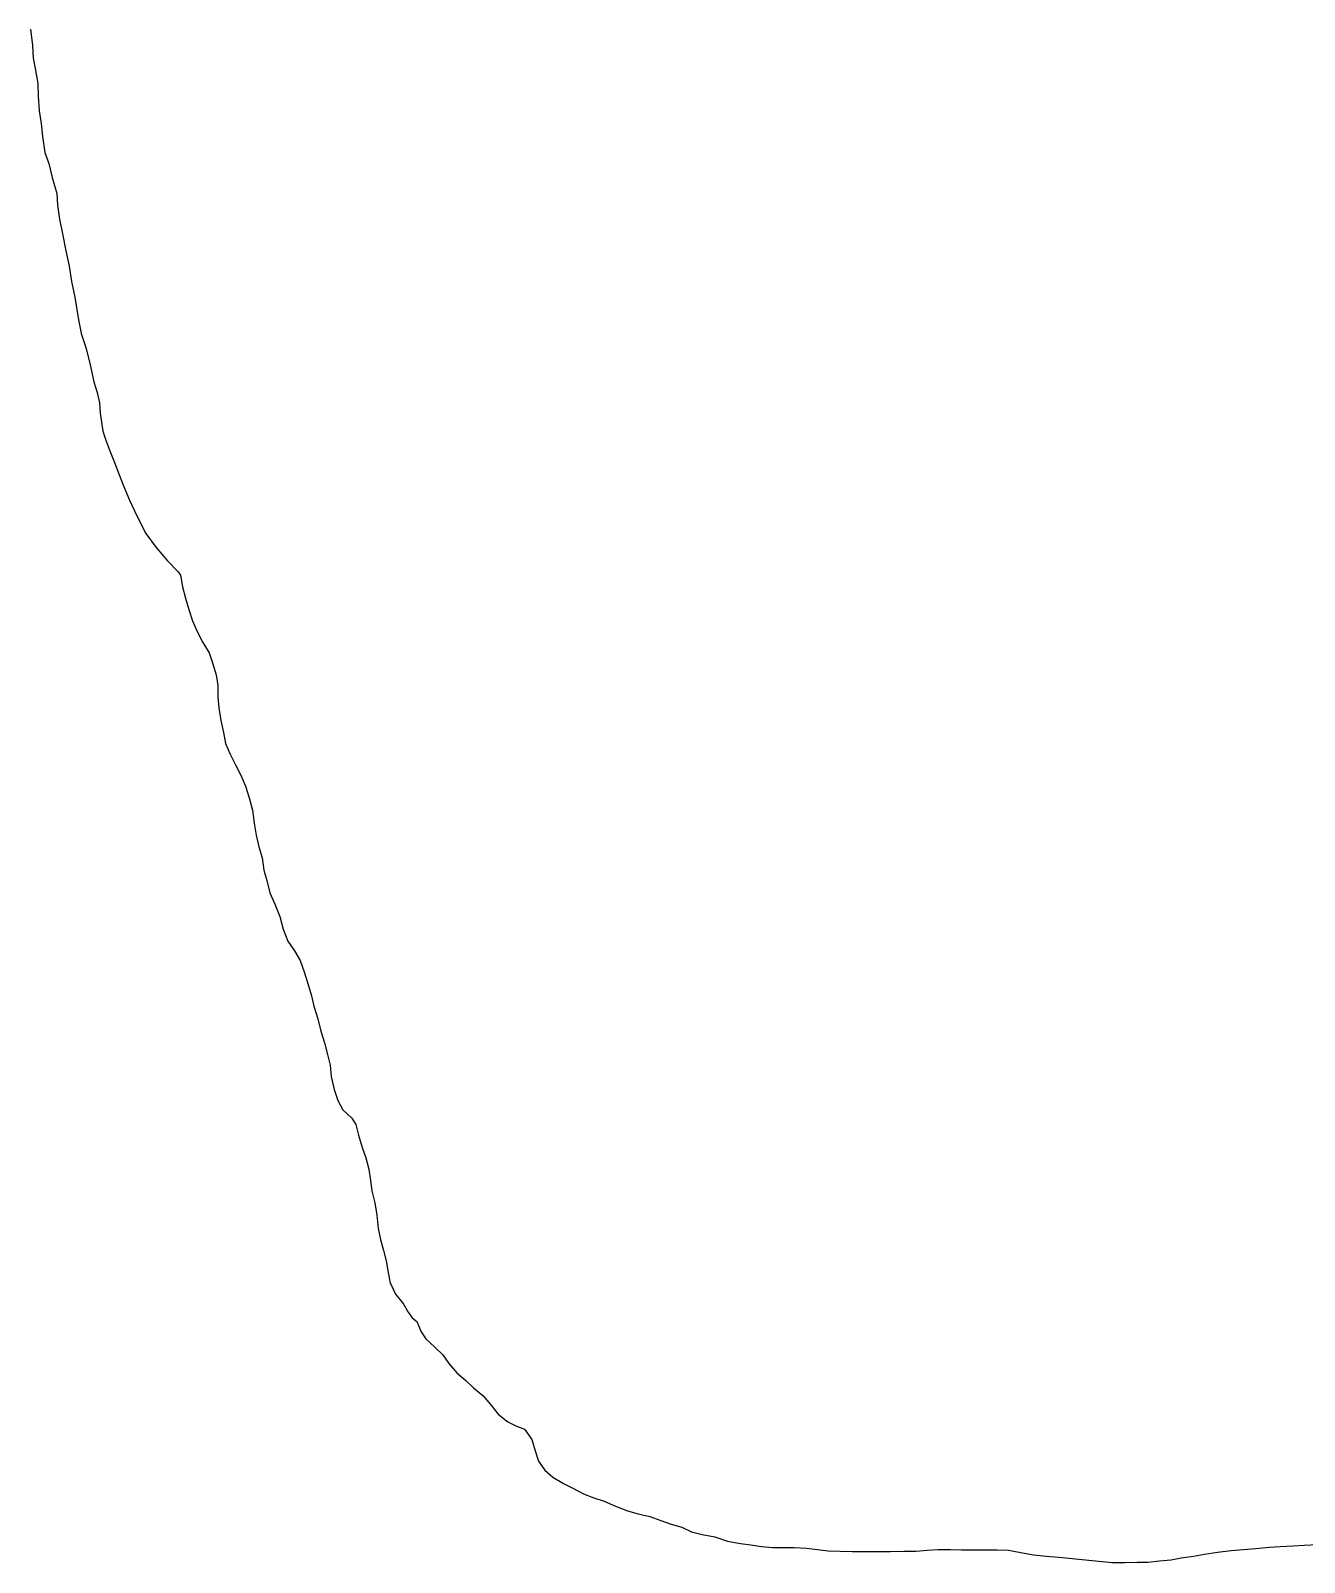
# Model space of a CAD drawing. Header units: inches. Extents: x 1341578 to 1502124, y 557203 to 748561.
# Drawn here: x 1489867 to 1491099, y 629334 to 630815 of the extents above; entities that cross this region are included whole.
import ezdxf

# ---------------------------------------------------------------- set-up
doc = ezdxf.new("R2010")
doc.units = ezdxf.units.IN
doc.header["$MEASUREMENT"] = 0
doc.layers.add('Zipcode', color=7, linetype='Continuous')

msp = doc.modelspace()

# ---------------------------------------------------------------- linework, layer by layer
at = {"layer": 'Zipcode'}
msp.add_lwpolyline([(1489866.7, 630816.9), (1489868.4, 630801.2), (1489869.3, 630788.8), (1489871.1, 630778.7), (1489873.7, 630764.4), (1489874, 630752), (1489875, 630738), (1489876.8, 630725.7), (1489878.3, 630713), (1489880.4, 630697.7), (1489884.2, 630686.8), (1489887.5, 630673.4), (1489892.2, 630657.9), (1489892.8, 630646.6), (1489894.6, 630633), (1489897.4, 630618.9), (1489900.9, 630602.5), (1489904.1, 630587.5), (1489906.1, 630572.9), (1489909.5, 630557.8), (1489912.7, 630537.6), (1489915.6, 630522.5), (1489920.4, 630508), (1489924.3, 630492.3), (1489927.9, 630475.7), (1489930.9, 630465.3), (1489933.4, 630455.3), (1489934.1, 630445.4), (1489936.5, 630428.1), (1489939.9, 630418.5), (1489943.3, 630408.9), (1489948.4, 630396.2), (1489952.1, 630386.7), (1489956.5, 630375.3), (1489962.2, 630361.4), (1489969.4, 630346), (1489978.2, 630329.2), (1489988.2, 630315.4), (1489999, 630302.7), (1490009.3, 630292.1), (1490011.8, 630288.6), (1490013.5, 630277.3), (1490016.5, 630266.5), (1490019.7, 630255.4), (1490023.2, 630244.5), (1490027.8, 630234.3), (1490033.3, 630223.6), (1490039.3, 630213.5), (1490042.6, 630203.8), (1490046, 630192.2), (1490047.8, 630182), (1490047.7, 630170.8), (1490048.8, 630160.5), (1490050.6, 630148.2), (1490053.3, 630136.5), (1490055.3, 630126), (1490059.8, 630115.5), (1490065.3, 630104.5), (1490070, 630095.4), (1490074.5, 630084.7), (1490078.1, 630073.3), (1490081.2, 630061.3), (1490083, 630049), (1490084.8, 630037.3), (1490087.3, 630025.8), (1490090.7, 630015.2), (1490092.3, 630003.3), (1490095.3, 629993.3), (1490098, 629981.3), (1490103.3, 629970), (1490107.8, 629958.7), (1490111, 629946.2), (1490115.5, 629934.6), (1490121.9, 629925.5), (1490127.4, 629916), (1490131.3, 629905), (1490134.9, 629893.8), (1490138.3, 629881.7), (1490140.7, 629871.8), (1490144.4, 629859.6), (1490147.4, 629847.5), (1490150.8, 629836.5), (1490153.8, 629825.2), (1490156.3, 629814.6), (1490157.5, 629803.7), (1490160.2, 629791.3), (1490163.8, 629780.7), (1490168.6, 629771.5), (1490177.3, 629763.5), (1490181.3, 629757.5), (1490183.8, 629747.2), (1490187.5, 629735), (1490191, 629725.1), (1490193.8, 629714.1), (1490195.3, 629703.3), (1490196.8, 629693.3), (1490199.5, 629681.5), (1490201.5, 629669.7), (1490202.9, 629656.8), (1490205.2, 629646.2), (1490208, 629635.5), (1490210.7, 629625.6), (1490212.4, 629614.2), (1490214.5, 629604), (1490215.1, 629602.8), (1490219.5, 629593.3), (1490227, 629584.3), (1490232, 629575.7), (1490235.6, 629570.2), (1490240.3, 629566.8), (1490244.3, 629556.8), (1490249, 629550), (1490257.7, 629542.1), (1490265.3, 629534.6), (1490271.1, 629526.3), (1490278.9, 629517.3), (1490287.6, 629509.8), (1490294.9, 629502.6), (1490304, 629495.2), (1490311.7, 629486.2), (1490319, 629477.1), (1490328.3, 629469.9), (1490336, 629465.8), (1490344.5, 629462.7), (1490351.3, 629452.6), (1490354.8, 629441.6), (1490357.9, 629431.6), (1490364, 629423.1), (1490371.8, 629416.3), (1490382.1, 629410), (1490391.2, 629405.6), (1490401.5, 629400.1), (1490411.5, 629396.2), (1490421.4, 629392.9), (1490432.3, 629388.3), (1490444.1, 629383.7), (1490454.3, 629380.8), (1490465.7, 629378.2), (1490476.3, 629374.3), (1490486.3, 629370.8), (1490496.6, 629367.7), (1490505.9, 629363.4), (1490516.2, 629360.9), (1490528.6, 629358.4), (1490540.6, 629354.2), (1490553.3, 629351.9), (1490563.4, 629350.9), (1490573.5, 629349.3), (1490584.1, 629348.3), (1490594.8, 629348.1), (1490605.2, 629348.2), (1490617.2, 629347.6), (1490627.6, 629346.1), (1490638.2, 629344.9), (1490649.6, 629344.6), (1490661.6, 629344.4), (1490674, 629344.3), (1490686.7, 629344.2), (1490698.3, 629344.3), (1490711.3, 629344.6), (1490722.8, 629344.8), (1490733.8, 629345.6), (1490744.4, 629346.4), (1490756.3, 629346.4), (1490767.2, 629345.8), (1490778.4, 629345.8), (1490790.7, 629345.8), (1490801.5, 629345.9), (1490812.4, 629345.6), (1490824.3, 629343.3), (1490836.7, 629341.2), (1490849.1, 629339.8), (1490861.3, 629338.9), (1490874, 629337.4), (1490886.9, 629336.1), (1490899.8, 629335.1), (1490912.8, 629333.8), (1490924.9, 629333.8), (1490937, 629333.9), (1490947.3, 629333.9), (1490958.6, 629335.3), (1490969.8, 629336.4), (1490979.6, 629338.2), (1490991.3, 629339.7), (1491002.2, 629341.8), (1491014.5, 629343.7), (1491027.7, 629345.3), (1491039.8, 629346.3), (1491051.3, 629347.2), (1491064.9, 629348.4), (1491075.2, 629349.3), (1491087.7, 629349.9), (1491098.6, 629350.3), (1491111.8, 629351.2)], dxfattribs=at)

doc.saveas('drawing.dxf')
